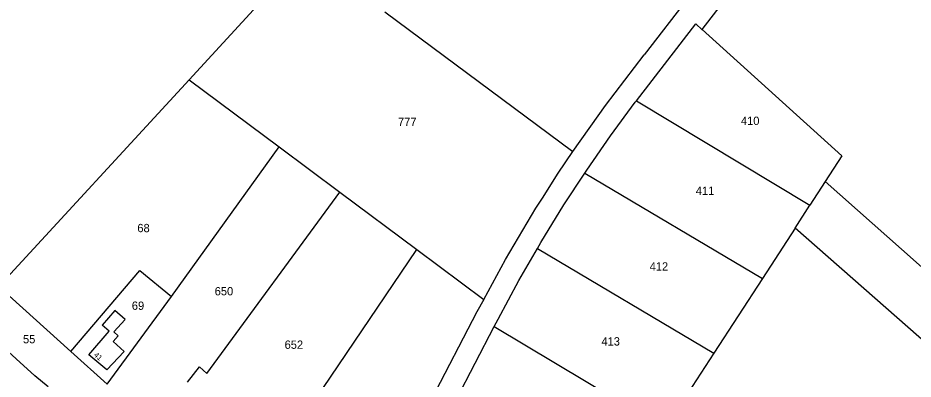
# Model space of a CAD drawing. Extents: x 191922 to 199923, y 328959 to 333350.
# Drawn here: x 193147.3 to 193438.5, y 331726.1 to 331843.7 of the extents above; entities that cross this region are included whole.
import ezdxf

# ---------------------------------------------------------------- set-up
doc = ezdxf.new("R2010")
doc.units = 0
for name, color, linetype in [('enkelbestemming', 7, 'Continuous'), ('Level 6', 7, 'Continuous'), ('maatvoering - maximum aantal wooneenheden', 7, 'Continuous'), ('recreatiewoning', 7, 'Continuous')]:
    doc.layers.add(name, color=color, linetype=linetype)

msp = doc.modelspace()

# ---------------------------------------------------------------- linework, layer by layer
at = {"layer": 'Level 6'}
for p, q in [((193202.97, 331823.57), (193228.57, 331851.39)), ((193367, 331852.45), (193351.01, 331831.69)), ((193266.63, 331845.64), (193327.85, 331800.17)), ((193348.53, 331816.76), (193367.8, 331841.78)), ((193367.8, 331841.78), (193369.86, 331839.83)), ((193369.86, 331839.83), (193369.95, 331839.95)), ((193140.99, 331756.31), (193202.97, 331823.57)), ((193202.97, 331823.57), (193232.27, 331801.74)), ((193348.53, 331816.76), (193404.97, 331782.74)), ((193327.85, 331800.17), (193336.03, 331811.83)), ((193197.31, 331753.03), (193232.27, 331801.74)), ((193232.27, 331801.74), (193252.02, 331786.99)), ((193331.71, 331793.19), (193389.48, 331758.89)), ((193409.95, 331790.41), (193404.97, 331782.74)), ((193517.87, 331694.64), (193409.95, 331790.41)), ((193252.02, 331786.99), (193277.07, 331768.26)), ((193315.81, 331781.81), (193317.95, 331784.99)), ((193400.14, 331775.31), (193404.97, 331782.74)), ((193400.14, 331775.31), (193389.48, 331758.89)), ((193220.46, 331684.65), (193277.07, 331768.26)), ((193277.07, 331768.26), (193298.83, 331752)), ((193316.31, 331768.69), (193373.71, 331734.59)), ((193164.48, 331735.12), (193186.99, 331761.49)), ((193186.99, 331761.49), (193197.31, 331753.03)), ((193389.48, 331758.89), (193373.71, 331734.59)), ((193140.99, 331756.31), (193164.48, 331735.12)), ((193176.31, 331724.46), (193197.31, 331753.03)), ((193298.83, 331752), (193296.63, 331747.97)), ((193296.63, 331747.97), (193259.63, 331677.05)), ((193288.86, 331717.58), (193302.26, 331743.27)), ((193302.26, 331743.27), (193357.77, 331710.1)), ((193152.84, 331727.13), (193139.47, 331739.33)), ((193164.48, 331735.12), (193176.31, 331724.46)), ((193373.71, 331734.59), (193357.77, 331710.1)), ((193202.44, 331725.11), (193206.42, 331730.13)), ((193157.11, 331723.58), (193152.84, 331727.13))]:
    msp.add_line(p, q, dxfattribs=at)
for points in [[(193369.95, 331839.95), (193407.1, 331888.24), (193430.06, 331918.44)], [(193369.95, 331839.95), (193415.33, 331798.8), (193409.95, 331790.41)], [(193336.03, 331811.83), (193338.47, 331815.24), (193351.01, 331831.69)], [(193331.71, 331793.19), (193332.35, 331794.16), (193340.1, 331805.31), (193348.14, 331816.24), (193348.53, 331816.76)], [(193317.95, 331784.99), (193323.09, 331793.14), (193327.85, 331800.17)], [(193316.31, 331768.69), (193317.42, 331770.62), (193324.9, 331782.81), (193331.71, 331793.19)], [(193206.42, 331730.13), (193208.79, 331727.94), (193252.02, 331786.99)], [(193298.83, 331752), (193305.95, 331765.04), (193315.81, 331781.81)], [(193505.25, 331682.62), (193462.7, 331720.22), (193400.14, 331775.31)], [(193302.26, 331743.27), (193303.49, 331745.64), (193310.29, 331758.23), (193316.31, 331768.69)]]:
    msp.add_lwpolyline(points, dxfattribs=at)
at = {"layer": 'recreatiewoning'}
for points in [[(193182.16, 331745.54), (193178.86, 331748.49), (193174.65, 331743.67)], [(193176.18, 331729.09), (193170.37, 331734.07), (193176.94, 331741.7), (193174.65, 331743.67)], [(193176.18, 331729.09), (193181.81, 331735.11), (193178.27, 331738.36), (193179.94, 331740.23), (193178.53, 331741.54), (193182.16, 331745.54)]]:
    msp.add_lwpolyline(points, dxfattribs=at)

# ---------------------------------------------------------------- texts
at = {"layer": 'enkelbestemming'}
for s, p in [('777', (193270.95, 331808.53)), ('410', (193382.51, 331808.85)), ('411', (193367.82, 331786.07)), ('68', (193186.15, 331773.94)), ('412', (193352.82, 331761.45)), ('650', (193211.31, 331753.39)), ('69', (193184.35, 331748.67)), ('55', (193148.95, 331737.78)), ('652', (193234.05, 331735.98)), ('413', (193337.13, 331737.05))]:
    msp.add_text(s, height=2.7, dxfattribs=at).set_placement(p)
at = {"layer": 'maatvoering - maximum aantal wooneenheden'}
msp.add_text('41', height=1.75, rotation=319.4236, dxfattribs=at).set_placement((193171.83, 331733.74))

doc.saveas('drawing.dxf')
